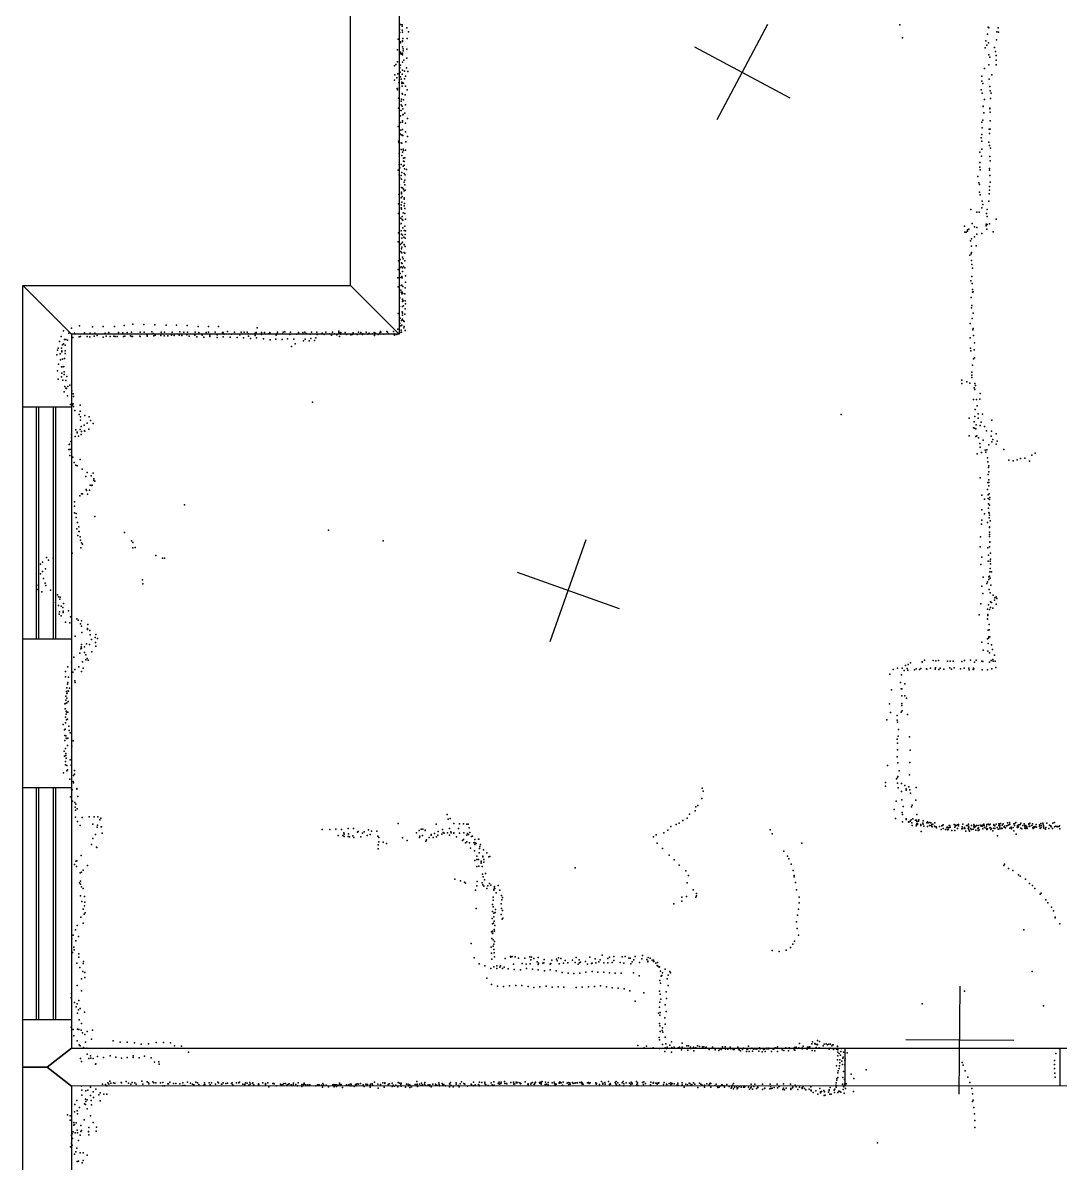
# Model space of a CAD drawing. Header units: millimetres. Extents: x -399 to 13959, y -15390 to 1030.
# Drawn here: x 6285 to 10125, y -7408 to -3189 of the extents above; entities that cross this region are included whole.
import ezdxf

# ---------------------------------------------------------------- set-up
doc = ezdxf.new("R2010")
doc.units = ezdxf.units.MM
for name, color, linetype in [('DOORS', 7, 'Continuous'), ('P', 9, 'Continuous'), ('PANOS', 10, 'Continuous'), ('ROOMS', 1, 'Continuous'), ('WALLS', 3, 'Continuous'), ('WINDOWS', 6, 'Continuous')]:
    doc.layers.add(name, color=color, linetype=linetype)

# ---------------------------------------------------------------- blocks, each defined once
blk = doc.blocks.new('1-Standard_45')
for points in [[(-590, 42.9766), (589.999, 42.9766), (589.999, 32.9766), (-590, 32.9766), (-590, 42.9766)], [(-590.014, -44.0958), (589.985, -44.0958), (589.985, -54.0958), (-590.014, -54.0958), (-590.014, -44.0958)]]:
    blk.add_lwpolyline(points)

msp = doc.modelspace()

# ---------------------------------------------------------------- linework, layer by layer
at = {"layer": 'DOORS'}
msp.add_lwpolyline([(9329.17, -6982.19), (10123.2, -6982.11), (10123.2, -7122.11), (9329.18, -7122.19), (9329.17, -6982.19)], dxfattribs=at)
at = {"layer": 'P'}
for p in [(7683, -3195), (7689, -3196), (7689, -3202), (9531, -3197), (9858, -3205), (7679, -3212), (7681, -3225), (7689, -3216), (7690, -3224), (7692, -3247), (7707, -3208), (7708, -3247), (7713, -3222), (9541, -3244), (9855, -3231), (9861, -3208), (9890, -3223), (9895, -3207), (9896, -3224), (7672, -3289), (7675, -3249), (7683, -3260), (7683, -3263), (7690, -3278), (7691, -3256), (7691, -3258), (7693, -3285), (7707, -3286), (9847, -3281), (9849, -3256), (9853, -3272), (9859, -3263), (9882, -3280), (9889, -3252), (7683, -3297), (7684, -3303), (7685, -3305), (7691, -3301), (7691, -3307), (7693, -3293), (7695, -3327), (7706, -3320), (9860, -3308), (9864, -3316), (9885, -3295), (9887, -3310), (9887, -3327), (7661, -3348), (7666, -3343), (7672, -3333), (7681, -3355), (7682, -3371), (7683, -3346), (7690, -3364), (7691, -3334), (7698, -3368), (7705, -3356), (7710, -3369), (9845, -3358), (9861, -3345), (9887, -3345), (7661, -3401), (7662, -3382), (7670, -3393), (7673, -3378), (7677, -3410), (7683, -3389), (7686, -3397), (7688, -3409), (7688, -3414), (7689, -3379), (7691, -3411), (7694, -3412), (7698, -3396), (7702, -3387), (9834, -3386), (9834, -3405), (9838, -3414), (9862, -3398), (9872, -3381), (7671, -3432), (7672, -3437), (7678, -3431), (7679, -3430), (7689, -3424), (7689, -3451), (7691, -3453), (7700, -3456), (7702, -3424), (7708, -3437), (9832, -3437), (9836, -3449), (9864, -3425), (9865, -3441), (9869, -3449), (7676, -3468), (7685, -3492), (7686, -3479), (7687, -3471), (7689, -3497), (7694, -3474), (7702, -3493), (9839, -3499), (9840, -3497), (9844, -3473), (9867, -3469), (7676, -3505), (7679, -3514), (7683, -3533), (7685, -3514), (7692, -3507), (7692, -3529), (7693, -3528), (7699, -3523), (7709, -3543), (9842, -3522), (9864, -3505), (9864, -3507), (9866, -3520), (7674, -3573), (7681, -3558), (7683, -3558), (7690, -3552), (7690, -3556), (7691, -3584), (7701, -3560), (9834, -3556), (9836, -3578), (9838, -3549), (9862, -3582), (9865, -3552), (9865, -3582), (7676, -3627), (7680, -3598), (7682, -3602), (7684, -3586), (7688, -3603), (7689, -3606), (7692, -3606), (7701, -3592), (7709, -3610), (9832, -3614), (9834, -3627), (9835, -3602), (9863, -3599), (7677, -3632), (7686, -3633), (7686, -3658), (7688, -3634), (7690, -3668), (7693, -3656), (7694, -3661), (7701, -3660), (7703, -3629), (9827, -3668), (9834, -3657), (9861, -3630), (9863, -3643), (9867, -3653), (7678, -3673), (7688, -3680), (7694, -3690), (7694, -3701), (7696, -3702), (7699, -3689), (9827, -3706), (9833, -3682), (9864, -3684), (9865, -3699), (7674, -3734), (7678, -3713), (7678, -3751), (7681, -3726), (7686, -3713), (7686, -3754), (7688, -3743), (7693, -3719), (7697, -3716), (7697, -3747), (7698, -3729), (7700, -3751), (7705, -3732), (9827, -3723), (9828, -3733), (9863, -3728), (9863, -3734), (9864, -3754), (7679, -3789), (7680, -3763), (7687, -3767), (7697, -3778), (7699, -3771), (7699, -3789), (9820, -3757), (9823, -3781), (9826, -3787), (9863, -3795), (9866, -3778), (7677, -3824), (7685, -3836), (7687, -3798), (7687, -3816), (7687, -3818), (7687, -3822), (7689, -3832), (7691, -3799), (7694, -3804), (7696, -3836), (7696, -3837), (7697, -3811), (7700, -3808), (9826, -3816), (9828, -3826), (9862, -3822), (9863, -3808), (7676, -3859), (7686, -3863), (7686, -3873), (7687, -3879), (7688, -3852), (7696, -3866), (7697, -3841), (7698, -3857), (7699, -3876), (9794, -3880), (9834, -3873), (9836, -3849), (9838, -3861), (9854, -3880), (9860, -3849), (7676, -3895), (7684, -3912), (7689, -3905), (7689, -3917), (7692, -3919), (7693, -3892), (7699, -3894), (7702, -3916), (9816, -3889), (9825, -3889), (9852, -3894), (9854, -3905), (9887, -3915), (7679, -3935), (7685, -3958), (7686, -3931), (7686, -3959), (7692, -3948), (7696, -3957), (7699, -3941), (7701, -3959), (9770, -3941), (9772, -3963), (9776, -3963), (9781, -3955), (9781, -3960), (9787, -3953), (9799, -3932), (9807, -3944), (9816, -3946), (9850, -3940), (9851, -3934), (9853, -3953), (9854, -3935), (9863, -3933), (9877, -3962), (7675, -3999), (7676, -3966), (7687, -3971), (7687, -4005), (7688, -3986), (7691, -3974), (7691, -4001), (7695, -3982), (7700, -3972), (7700, -3986), (9793, -3996), (9796, -3988), (9808, -3981), (9816, -3971), (9834, -3968), (7679, -4040), (7682, -4009), (7684, -4035), (7687, -4025), (7688, -4019), (7688, -4040), (7696, -4009), (7696, -4010), (7696, -4039), (7699, -4041), (7700, -4016), (9790, -4049), (9795, -4044), (9796, -4015), (9796, -4039), (9814, -4014), (7676, -4070), (7682, -4065), (7686, -4092), (7687, -4077), (7689, -4080), (7691, -4056), (7693, -4062), (7694, -4090), (7699, -4070), (9796, -4068), (9798, -4083), (7673, -4133), (7674, -4101), (7681, -4095), (7682, -4117), (7684, -4131), (7688, -4127), (7689, -4132), (7690, -4096), (7691, -4109), (7699, -4095), (7701, -4125), (9798, -4127), (9800, -4097), (7674, -4166), (7686, -4161), (7688, -4159), (7692, -4165), (7700, -4170), (7702, -4149), (9794, -4143), (9799, -4154), (9800, -4175), (7680, -4207), (7684, -4178), (7686, -4185), (7688, -4192), (7689, -4185), (7690, -4213), (7691, -4211), (7692, -4191), (7693, -4217), (7699, -4192), (7700, -4217), (9795, -4205), (9800, -4186), (9803, -4184), (7679, -4238), (7689, -4258), (7690, -4220), (7691, -4238), (7694, -4236), (7700, -4247), (7701, -4229), (9796, -4243), (9797, -4235), (7675, -4265), (7680, -4300), (7682, -4282), (7687, -4290), (7689, -4288), (7690, -4262), (7690, -4270), (7690, -4285), (7691, -4263), (7694, -4291), (7697, -4294), (7699, -4267), (9791, -4301), (9799, -4283), (9802, -4263), (6436, -4328), (6455, -4337), (6465, -4319), (6465, -4341), (6476, -4337), (6495, -4310), (6514, -4336), (6534, -4337), (6543, -4314), (6552, -4337), (6583, -4313), (6590, -4337), (6603, -4335), (6624, -4313), (6639, -4335), (6656, -4336), (6660, -4309), (6672, -4335), (6687, -4334), (6692, -4304), (6719, -4334), (6733, -4305), (6734, -4333), (6745, -4345), (6763, -4332), (6768, -4338), (6774, -4306), (6775, -4345), (6797, -4334), (6800, -4339), (6809, -4333), (6816, -4308), (6835, -4345), (6838, -4333), (6854, -4308), (6864, -4345), (6866, -4332), (6881, -4333), (6892, -4343), (6893, -4309), (6895, -4333), (6922, -4345), (6923, -4334), (6934, -4312), (6937, -4335), (6949, -4344), (6964, -4335), (6972, -4312), (6972, -4333), (6978, -4344), (6997, -4333), (7005, -4343), (7009, -4312), (7024, -4335), (7027, -4335), (7031, -4341), (7043, -4331), (7058, -4341), (7069, -4333), (7088, -4343), (7093, -4334), (7104, -4334), (7115, -4334), (7119, -4339), (7145, -4337), (7149, -4335), (7152, -4318), (7168, -4342), (7169, -4335), (7180, -4335), (7194, -4340), (7199, -4337), (7200, -4335), (7223, -4345), (7226, -4338), (7228, -4334), (7246, -4340), (7249, -4334), (7255, -4332), (7273, -4342), (7276, -4334), (7298, -4341), (7305, -4335), (7305, -4336), (7322, -4335), (7323, -4340), (7329, -4334), (7334, -4338), (7349, -4341), (7354, -4333), (7373, -4334), (7375, -4342), (7393, -4337), (7401, -4341), (7401, -4342), (7407, -4334), (7420, -4340), (7428, -4344), (7431, -4334), (7439, -4339), (7448, -4343), (7455, -4330), (7455, -4335), (7460, -4337), (7462, -4335), (7462, -4341), (7478, -4335), (7483, -4342), (7499, -4343), (7504, -4342), (7508, -4336), (7523, -4342), (7527, -4333), (7536, -4335), (7543, -4342), (7544, -4339), (7556, -4333), (7562, -4341), (7567, -4337), (7580, -4339), (7585, -4335), (7590, -4337), (7601, -4342), (7606, -4336), (7609, -4331), (7610, -4333), (7621, -4341), (7633, -4331), (7635, -4333), (7639, -4340), (7657, -4331), (7659, -4339), (7661, -4344), (7669, -4342), (7673, -4322), (7681, -4335), (7684, -4310), (7685, -4326), (7687, -4334), (7688, -4307), (7695, -4317), (7697, -4313), (7700, -4327), (9801, -4325), (9803, -4320), (6421, -4368), (6427, -4350), (6432, -4380), (6436, -4376), (6440, -4360), (6442, -4382), (6445, -4360), (6450, -4363), (6468, -4353), (6470, -4353), (6494, -4351), (6499, -4349), (6523, -4350), (6533, -4351), (6549, -4348), (6560, -4346), (6583, -4352), (6594, -4348), (6609, -4350), (6622, -4348), (6627, -4349), (6635, -4349), (6658, -4350), (6663, -4348), (6684, -4347), (6689, -4349), (6691, -4349), (6718, -4348), (6719, -4349), (6745, -4348), (6770, -4347), (6796, -4346), (6808, -4347), (6822, -4347), (6846, -4346), (6874, -4346), (6901, -4348), (6929, -4351), (6955, -4352), (6977, -4350), (7005, -4353), (7027, -4351), (7053, -4352), (7078, -4353), (7102, -4354), (7120, -4348), (7128, -4357), (7145, -4346), (7150, -4355), (7176, -4358), (7201, -4362), (7222, -4359), (7245, -4360), (7265, -4358), (7280, -4386), (7288, -4359), (7293, -4376), (7324, -4365), (7330, -4359), (7345, -4365), (7351, -4357), (7365, -4364), (7370, -4354), (7457, -4350), (7587, -4346), (9791, -4355), (9804, -4346), (9807, -4373), (6411, -4417), (6414, -4400), (6416, -4393), (6424, -4413), (6428, -4393), (6430, -4403), (6430, -4406), (6442, -4402), (6442, -4412), (9793, -4393), (9794, -4403), (9806, -4399), (9807, -4428), (6417, -4452), (6425, -4436), (6429, -4462), (6432, -4433), (6434, -4462), (6437, -4460), (6440, -4431), (9800, -4455), (9804, -4432), (6413, -4477), (6416, -4507), (6429, -4499), (6430, -4485), (6433, -4511), (6438, -4480), (6438, -4490), (6444, -4512), (6448, -4497), (9760, -4511), (9797, -4501), (9798, -4482), (9798, -4492), (6438, -4554), (6441, -4534), (6444, -4541), (6447, -4542), (6452, -4535), (6459, -4529), (6467, -4550), (9760, -4523), (9779, -4517), (9790, -4522), (9806, -4539), (9809, -4523), (9809, -4546), (9811, -4531), (6450, -4569), (6471, -4562), (6473, -4571), (7357, -4593), (9804, -4583), (9815, -4583), (9827, -4581), (9829, -4560), (6462, -4601), (6468, -4603), (6472, -4599), (6473, -4608), (6478, -4623), (6494, -4638), (6497, -4626), (6498, -4604), (9314, -4638), (9810, -4619), (9817, -4606), (9821, -4636), (9837, -4637), (6499, -4647), (6499, -4659), (6501, -4682), (6512, -4678), (6515, -4642), (6523, -4670), (6531, -4647), (6536, -4660), (6546, -4671), (9788, -4651), (9806, -4665), (9809, -4646), (9814, -4676), (9821, -4651), (9829, -4679), (9832, -4667), (9844, -4682), (9871, -4659), (6465, -4713), (6465, -4724), (6479, -4719), (6481, -4695), (6487, -4704), (6487, -4706), (6491, -4718), (6497, -4694), (6501, -4712), (6503, -4701), (6513, -4699), (6515, -4700), (6529, -4692), (9788, -4717), (9804, -4687), (9807, -4689), (9812, -4691), (9812, -4720), (9816, -4717), (9822, -4724), (9852, -4699), (9869, -4718), (9870, -4700), (9887, -4710), (6456, -4767), (6457, -4749), (6458, -4748), (6461, -4767), (6463, -4738), (6466, -4763), (6466, -4767), (9827, -4745), (9828, -4759), (9839, -4733), (9861, -4750), (9871, -4739), (9875, -4731), (9887, -4748), (9891, -4737), (9916, -4767), (6459, -4790), (6466, -4778), (6470, -4796), (6497, -4805), (9817, -4783), (9833, -4778), (9847, -4770), (9849, -4777), (9853, -4769), (9856, -4798), (9935, -4807), (9951, -4809), (9965, -4806), (9978, -4801), (9994, -4800), (10020, -4789), (10032, -4781), (6475, -4815), (6482, -4826), (6486, -4828), (6505, -4840), (9857, -4813), (9859, -4834), (9860, -4828), (9861, -4850), (10011, -4811), (6518, -4868), (6524, -4853), (6538, -4865), (6546, -4855), (6548, -4876), (6548, -4882), (6552, -4885), (9829, -4872), (9857, -4890), (9858, -4860), (9860, -4889), (9861, -4880), (6503, -4932), (6506, -4932), (6520, -4915), (6521, -4919), (6525, -4933), (6532, -4918), (6534, -4899), (6540, -4901), (6542, -4899), (9855, -4915), (9858, -4935), (9861, -4902), (9862, -4931), (6476, -4961), (6477, -4977), (6496, -4939), (6884, -4972), (9834, -4937), (9845, -4951), (9858, -4949), (9859, -4969), (9863, -4953), (9863, -4974), (9864, -4945), (6476, -5002), (6483, -5004), (6483, -5019), (6552, -5015), (9834, -4991), (9844, -5006), (9859, -4984), (9860, -5001), (9862, -5003), (9862, -5020), (9863, -5010), (6485, -5061), (6488, -5037), (6493, -5054), (9833, -5044), (9835, -5029), (9856, -5038), (9863, -5053), (9863, -5056), (9865, -5032), (6489, -5086), (6493, -5071), (6494, -5071), (6497, -5091), (6499, -5103), (6661, -5075), (7416, -5066), (9830, -5090), (9863, -5073), (9863, -5082), (9863, -5089), (6500, -5131), (6502, -5113), (6506, -5118), (6687, -5106), (6692, -5112), (6693, -5131), (6701, -5130), (7619, -5105), (9829, -5128), (9857, -5131), (9863, -5127), (9864, -5109), (9864, -5110), (6358, -5184), (6373, -5167), (6380, -5177), (6398, -5169), (6468, -5151), (6778, -5160), (6802, -5169), (6810, -5170), (9834, -5166), (9858, -5180), (9859, -5159), (9866, -5181), (9867, -5151), (9867, -5173), (6351, -5192), (6351, -5227), (6358, -5219), (6369, -5209), (9831, -5193), (9864, -5220), (9865, -5208), (9867, -5190), (9870, -5220), (6342, -5269), (6362, -5245), (6368, -5262), (6370, -5271), (6728, -5250), (6730, -5265), (9835, -5273), (9839, -5240), (9853, -5263), (9856, -5257), (9860, -5249), (9861, -5239), (9863, -5236), (9865, -5244), (9868, -5270), (6338, -5285), (6356, -5294), (6388, -5288), (6413, -5305), (6417, -5313), (6424, -5314), (9838, -5300), (9862, -5285), (9865, -5298), (9876, -5306), (9887, -5313), (6406, -5334), (6417, -5344), (6422, -5321), (6427, -5347), (6433, -5352), (6436, -5337), (9831, -5338), (9859, -5342), (9867, -5331), (9867, -5352), (9870, -5333), (9875, -5354), (9882, -5325), (9883, -5316), (9887, -5340), (9890, -5319), (6420, -5377), (6421, -5368), (6427, -5383), (6434, -5366), (6434, -5371), (6454, -5364), (6462, -5386), (6485, -5394), (6490, -5399), (9825, -5379), (9855, -5358), (9855, -5395), (9856, -5394), (9857, -5378), (9857, -5381), (9863, -5360), (6443, -5406), (6459, -5409), (6499, -5413), (6503, -5401), (6503, -5421), (6525, -5430), (6525, -5433), (6526, -5415), (6533, -5437), (9858, -5436), (9862, -5415), (9862, -5435), (6479, -5458), (6504, -5444), (6534, -5453), (6539, -5471), (6553, -5463), (6554, -5481), (6556, -5452), (6562, -5467), (9835, -5480), (9855, -5468), (9859, -5465), (9861, -5461), (9864, -5461), (6496, -5521), (6500, -5505), (6501, -5497), (6502, -5489), (6502, -5503), (6513, -5497), (6513, -5519), (6521, -5486), (6532, -5489), (6541, -5516), (6555, -5495), (9840, -5510), (9857, -5513), (9858, -5485), (9863, -5520), (9870, -5490), (9874, -5508), (6465, -5554), (6474, -5536), (6506, -5553), (6518, -5527), (6519, -5545), (6524, -5541), (6527, -5547), (9552, -5567), (9562, -5563), (9571, -5557), (9614, -5553), (9614, -5554), (9622, -5547), (9654, -5548), (9664, -5549), (9674, -5548), (9707, -5550), (9717, -5550), (9728, -5550), (9761, -5552), (9771, -5548), (9792, -5547), (9808, -5554), (9813, -5547), (9834, -5551), (9838, -5552), (9863, -5554), (9869, -5548), (9875, -5544), (9876, -5550), (9881, -5528), (9884, -5550), (6443, -5589), (6443, -5609), (6452, -5571), (6454, -5610), (6470, -5591), (6478, -5581), (6492, -5571), (6503, -5589), (6508, -5576), (9494, -5599), (9507, -5581), (9522, -5576), (9537, -5601), (9540, -5577), (9547, -5585), (9558, -5578), (9561, -5584), (9585, -5583), (9592, -5579), (9604, -5581), (9609, -5578), (9630, -5579), (9631, -5580), (9645, -5576), (9662, -5580), (9663, -5575), (9675, -5581), (9680, -5577), (9694, -5580), (9716, -5575), (9722, -5580), (9732, -5575), (9756, -5579), (9769, -5576), (9786, -5576), (9788, -5583), (9803, -5581), (9804, -5576), (9805, -5579), (9836, -5582), (9855, -5583), (9872, -5579), (9886, -5574), (6448, -5649), (6451, -5636), (6452, -5630), (6458, -5651), (6478, -5623), (6479, -5630), (9533, -5629), (9536, -5653), (9538, -5653), (9550, -5635), (6445, -5680), (6445, -5695), (6447, -5663), (6448, -5670), (6448, -5688), (6449, -5669), (6453, -5660), (6454, -5662), (9500, -5656), (9538, -5679), (9550, -5679), (9556, -5687), (6441, -5708), (6442, -5727), (6443, -5707), (6446, -5735), (6448, -5705), (6453, -5700), (9493, -5709), (9538, -5707), (9538, -5715), (9540, -5734), (6443, -5758), (6443, -5779), (6446, -5747), (6447, -5768), (6448, -5739), (6450, -5765), (6452, -5739), (9483, -5767), (9496, -5741), (9521, -5751), (9521, -5769), (9523, -5776), (9536, -5739), (9559, -5748), (6435, -5785), (6440, -5805), (6442, -5802), (6455, -5791), (6457, -5807), (6460, -5816), (9526, -5803), (6441, -5825), (6441, -5844), (6445, -5827), (6446, -5836), (6448, -5837), (6450, -5863), (6452, -5835), (6471, -5845), (9521, -5839), (9523, -5854), (9525, -5828), (9567, -5830), (6438, -5883), (6440, -5902), (6443, -5874), (6444, -5892), (6445, -5900), (6467, -5865), (9521, -5905), (9523, -5879), (9569, -5880), (6443, -5922), (6443, -5934), (6446, -5909), (6446, -5909), (6448, -5937), (6461, -5915), (6464, -5935), (9486, -5937), (9524, -5927), (9568, -5925), (6436, -5964), (6448, -5956), (6451, -5953), (6459, -5987), (6473, -5973), (6476, -5955), (6477, -5969), (9519, -5986), (9523, -5981), (9524, -5977), (9528, -5956), (9567, -5971), (6466, -6024), (6468, -6027), (6472, -5996), (6473, -6001), (6485, -6022), (6485, -6024), (8800, -6020), (8803, -6031), (9478, -6000), (9478, -6013), (9522, -6002), (9525, -6019), (9537, -6003), (9549, -6010), (9554, -6028), (9555, -6023), (9565, -6015), (9568, -6027), (9591, -6018), (6462, -6053), (6469, -6068), (6478, -6073), (6489, -6051), (8798, -6058), (9518, -6068), (9537, -6033), (9539, -6063), (9570, -6039), (9590, -6065), (6479, -6091), (6480, -6102), (6482, -6079), (6486, -6097), (8753, -6116), (8774, -6104), (8776, -6090), (8784, -6084), (9510, -6099), (9540, -6110), (9543, -6088), (9574, -6090), (9577, -6083), (6480, -6128), (6488, -6144), (6498, -6158), (6505, -6129), (6531, -6126), (6544, -6154), (6549, -6127), (6562, -6157), (6563, -6127), (6570, -6137), (6574, -6131), (7675, -6151), (7815, -6153), (7856, -6118), (7859, -6135), (7867, -6132), (7880, -6151), (7901, -6152), (7916, -6152), (7929, -6154), (7934, -6154), (8703, -6155), (8715, -6150), (8728, -6140), (8744, -6131), (9515, -6133), (9541, -6118), (9541, -6145), (9555, -6134), (9555, -6136), (9563, -6145), (9565, -6146), (9569, -6142), (9573, -6137), (9576, -6149), (9577, -6158), (9579, -6134), (9589, -6139), (9593, -6139), (9593, -6155), (9594, -6118), (9594, -6144), (9594, -6152), (9597, -6151), (9597, -6155), (9600, -6142), (9602, -6137), (9609, -6155), (9609, -6158), (9616, -6150), (9617, -6141), (9617, -6154), (9631, -6149), (9633, -6145), (9636, -6149), (9641, -6158), (9642, -6147), (9646, -6149), (9647, -6159), (9648, -6157), (9650, -6155), (9653, -6153), (9661, -6149), (9689, -6158), (9692, -6156), (9714, -6158), (9716, -6158), (9732, -6155), (9737, -6157), (9739, -6159), (9745, -6156), (9748, -6155), (9764, -6154), (9778, -6159), (9780, -6158), (9785, -6154), (9796, -6159), (9805, -6155), (9806, -6158), (9815, -6158), (9821, -6159), (9829, -6157), (9833, -6159), (9836, -6159), (9840, -6156), (9842, -6153), (9843, -6159), (9853, -6155), (9858, -6154), (9862, -6156), (9864, -6155), (9865, -6154), (9879, -6155), (9879, -6157), (9888, -6153), (9898, -6152), (9898, -6158), (9899, -6154), (9901, -6158), (9904, -6151), (9910, -6157), (9913, -6152), (9929, -6149), (9930, -6159), (9935, -6156), (9937, -6148), (9938, -6153), (9938, -6153), (9953, -6152), (9956, -6159), (9957, -6151), (9961, -6148), (9966, -6158), (9971, -6156), (9977, -6155), (9979, -6150), (9986, -6158), (9991, -6152), (9994, -6159), (9997, -6159), (10008, -6152), (10009, -6155), (10012, -6150), (10020, -6159), (10022, -6152), (10036, -6155), (10048, -6156), (10053, -6151), (10054, -6159), (10060, -6150), (10062, -6154), (10075, -6150), (10085, -6157), (10097, -6150), (10103, -6148), (6554, -6192), (6560, -6165), (6575, -6163), (6577, -6164), (6579, -6187), (7393, -6173), (7422, -6173), (7444, -6172), (7452, -6195), (7465, -6173), (7470, -6196), (7473, -6185), (7474, -6199), (7475, -6191), (7489, -6169), (7489, -6199), (7491, -6189), (7494, -6200), (7507, -6197), (7509, -6169), (7524, -6183), (7526, -6181), (7536, -6200), (7542, -6187), (7548, -6182), (7560, -6196), (7564, -6174), (7571, -6192), (7576, -6180), (7595, -6180), (7599, -6198), (7742, -6186), (7752, -6177), (7754, -6198), (7759, -6172), (7764, -6195), (7766, -6172), (7774, -6176), (7774, -6177), (7797, -6192), (7797, -6194), (7809, -6188), (7816, -6200), (7821, -6194), (7823, -6181), (7836, -6191), (7839, -6173), (7841, -6184), (7845, -6187), (7857, -6185), (7864, -6170), (7865, -6194), (7869, -6182), (7871, -6186), (7880, -6186), (7881, -6187), (7890, -6201), (7898, -6170), (7901, -6187), (7917, -6186), (7929, -6194), (7931, -6188), (7935, -6192), (7937, -6167), (7940, -6184), (7946, -6199), (7950, -6198), (8620, -6201), (8629, -6193), (8658, -6185), (8673, -6176), (8683, -6162), (9051, -6174), (9059, -6189), (9591, -6160), (9610, -6181), (9620, -6161), (9634, -6162), (9649, -6162), (9651, -6163), (9659, -6161), (9660, -6162), (9666, -6164), (9667, -6167), (9678, -6162), (9684, -6173), (9687, -6160), (9691, -6169), (9700, -6173), (9705, -6167), (9706, -6165), (9707, -6165), (9708, -6174), (9710, -6173), (9713, -6167), (9717, -6165), (9724, -6177), (9735, -6165), (9735, -6177), (9737, -6160), (9744, -6170), (9748, -6160), (9761, -6171), (9762, -6164), (9764, -6170), (9771, -6166), (9772, -6169), (9775, -6180), (9784, -6170), (9785, -6161), (9786, -6165), (9787, -6175), (9789, -6179), (9793, -6169), (9796, -6173), (9803, -6172), (9805, -6163), (9808, -6166), (9811, -6162), (9812, -6176), (9820, -6170), (9821, -6177), (9822, -6167), (9825, -6175), (9832, -6161), (9837, -6161), (9838, -6171), (9845, -6166), (9851, -6168), (9852, -6161), (9853, -6173), (9855, -6171), (9864, -6167), (9865, -6166), (9868, -6173), (9870, -6170), (9875, -6178), (9879, -6168), (9883, -6160), (9883, -6170), (9891, -6166), (9893, -6197), (9895, -6172), (9901, -6165), (9901, -6171), (9907, -6169), (9909, -6168), (9910, -6170), (9917, -6162), (9917, -6165), (9918, -6161), (9922, -6167), (9926, -6160), (9938, -6168), (9943, -6165), (9944, -6171), (9950, -6166), (9953, -6178), (9962, -6191), (9965, -6165), (9967, -6166), (9970, -6164), (9979, -6168), (9983, -6171), (9994, -6161), (9994, -6168), (9996, -6166), (9996, -6170), (10001, -6163), (10002, -6169), (10010, -6162), (10012, -6161), (10023, -6167), (10024, -6166), (10024, -6169), (10025, -6170), (10027, -6164), (10029, -6166), (10032, -6162), (10037, -6165), (10048, -6162), (10050, -6170), (10054, -6166), (10063, -6160), (10063, -6163), (10064, -6168), (10070, -6172), (10072, -6166), (10083, -6169), (10090, -6160), (10090, -6161), (10091, -6163), (10096, -6169), (10104, -6163), (10108, -6161), (10113, -6163), (10116, -6162), (10121, -6162), (10122, -6160), (10123, -6171), (6540, -6229), (6544, -6207), (6558, -6239), (6559, -6240), (7510, -6203), (7601, -6230), (7603, -6203), (7603, -6219), (7619, -6220), (7631, -6225), (7690, -6204), (7708, -6214), (7753, -6203), (7777, -6216), (7779, -6211), (7789, -6203), (7804, -6203), (7912, -6214), (7916, -6210), (7923, -6223), (7928, -6219), (7939, -6222), (7942, -6242), (7955, -6223), (7958, -6210), (7958, -6221), (7958, -6229), (7963, -6225), (7972, -6209), (7973, -6209), (7977, -6236), (7979, -6229), (8633, -6224), (9168, -6224), (6501, -6270), (7601, -6245), (7957, -6252), (7966, -6272), (7966, -6284), (7972, -6284), (7974, -6260), (7975, -6244), (7988, -6272), (7988, -6275), (7990, -6249), (7992, -6284), (8003, -6260), (8010, -6275), (8014, -6273), (8653, -6244), (8677, -6268), (9102, -6253), (9115, -6272), (9120, -6282), (6476, -6303), (6481, -6291), (6484, -6310), (6485, -6289), (6509, -6324), (6525, -6307), (7958, -6288), (7966, -6310), (7973, -6309), (7981, -6293), (7982, -6291), (7982, -6298), (7985, -6310), (7991, -6294), (8329, -6315), (8696, -6286), (8715, -6305), (8739, -6326), (9129, -6302), (9136, -6325), (9916, -6306), (9918, -6302), (9933, -6317), (9949, -6325), (6495, -6370), (6497, -6334), (6499, -6364), (6502, -6331), (7884, -6357), (7905, -6363), (7920, -6368), (7967, -6366), (7986, -6339), (7989, -6348), (7994, -6360), (7998, -6336), (8749, -6344), (9140, -6344), (9140, -6349), (9145, -6369), (9970, -6341), (9977, -6346), (9996, -6357), (6499, -6376), (6502, -6385), (6508, -6392), (7924, -6372), (7961, -6398), (7965, -6382), (7985, -6371), (7988, -6378), (7991, -6383), (8003, -6392), (8006, -6382), (8012, -6373), (8017, -6379), (8028, -6396), (8028, -6398), (8030, -6390), (8031, -6384), (8032, -6392), (8037, -6407), (8045, -6380), (8051, -6398), (8744, -6371), (8766, -6396), (8779, -6410), (9149, -6397), (10011, -6373), (10022, -6381), (10031, -6392), (10054, -6409), (6499, -6419), (6504, -6440), (6514, -6421), (6515, -6442), (8024, -6451), (8026, -6424), (8026, -6435), (8056, -6448), (8057, -6417), (8058, -6433), (8060, -6425), (8695, -6448), (8724, -6423), (8724, -6439), (8741, -6421), (8776, -6423), (8778, -6419), (9158, -6423), (9159, -6445), (10051, -6413), (10072, -6433), (10079, -6445), (6509, -6468), (6512, -6486), (6514, -6456), (6516, -6482), (7963, -6465), (8023, -6477), (8026, -6459), (8028, -6483), (8028, -6496), (8034, -6480), (8035, -6469), (8056, -6488), (8057, -6465), (8060, -6473), (9152, -6490), (9156, -6468), (10092, -6461), (10100, -6474), (6487, -6529), (6500, -6497), (6508, -6520), (8022, -6503), (8023, -6522), (8027, -6520), (8030, -6512), (8032, -6528), (8059, -6505), (8062, -6501), (9149, -6515), (9151, -6539), (10106, -6497), (10106, -6500), (10123, -6522), (6467, -6578), (6471, -6564), (6480, -6545), (6491, -6569), (8020, -6552), (8021, -6577), (8023, -6558), (8024, -6549), (8025, -6557), (8026, -6581), (8030, -6543), (8031, -6549), (9156, -6564), (9990, -6545), (6474, -6609), (6475, -6618), (6481, -6585), (7944, -6595), (8019, -6609), (8026, -6605), (8029, -6597), (8029, -6617), (8031, -6587), (9059, -6621), (9111, -6620), (9126, -6610), (9135, -6597), (9141, -6586), (6469, -6628), (6492, -6633), (6492, -6645), (6510, -6661), (7956, -6648), (8020, -6631), (8021, -6653), (8030, -6630), (8031, -6644), (8070, -6651), (8090, -6643), (8092, -6646), (8096, -6643), (8108, -6644), (8120, -6649), (8143, -6649), (8162, -6644), (8165, -6655), (8168, -6646), (8176, -6651), (8189, -6663), (8192, -6647), (8215, -6654), (8243, -6657), (8260, -6653), (8263, -6659), (8268, -6648), (8276, -6650), (8292, -6658), (8320, -6657), (8330, -6665), (8333, -6647), (8344, -6655), (8349, -6664), (8368, -6661), (8384, -6645), (8403, -6652), (8417, -6663), (8422, -6656), (8430, -6638), (8451, -6650), (8456, -6646), (8466, -6665), (8472, -6658), (8473, -6643), (8496, -6665), (8503, -6644), (8515, -6643), (8528, -6649), (8533, -6649), (8540, -6663), (8546, -6655), (8551, -6643), (8568, -6665), (8576, -6652), (8579, -6640), (8595, -6654), (8598, -6660), (8598, -6663), (8600, -6647), (8607, -6649), (8615, -6657), (8620, -6657), (8620, -6661), (8621, -6661), (8634, -6665), (9084, -6625), (6485, -6668), (6496, -6684), (6507, -6699), (6509, -6669), (6515, -6702), (7974, -6670), (7995, -6678), (8017, -6687), (8028, -6681), (8039, -6688), (8040, -6678), (8051, -6683), (8053, -6678), (8060, -6688), (8067, -6683), (8082, -6689), (8101, -6671), (8104, -6691), (8127, -6693), (8133, -6669), (8148, -6672), (8149, -6688), (8163, -6670), (8171, -6690), (8192, -6673), (8193, -6692), (8194, -6668), (8210, -6668), (8213, -6666), (8216, -6696), (8237, -6671), (8237, -6693), (8240, -6669), (8259, -6696), (8270, -6670), (8281, -6702), (8286, -6668), (8302, -6666), (8303, -6705), (8325, -6706), (8341, -6672), (8346, -6666), (8347, -6705), (8369, -6701), (8375, -6672), (8390, -6669), (8392, -6668), (8392, -6699), (8406, -6666), (8413, -6701), (8435, -6667), (8435, -6701), (8450, -6666), (8457, -6703), (8478, -6705), (8500, -6705), (8509, -6668), (8535, -6670), (8545, -6704), (8628, -6668), (8633, -6677), (8636, -6679), (8640, -6683), (8641, -6681), (8645, -6697), (8653, -6704), (8662, -6690), (8680, -6699), (8682, -6704), (10021, -6698), (6503, -6726), (6515, -6721), (8002, -6723), (8020, -6747), (8566, -6715), (8643, -6732), (8645, -6742), (8648, -6716), (8650, -6713), (8670, -6726), (8674, -6712), (6466, -6780), (6486, -6751), (6502, -6770), (8042, -6753), (8064, -6754), (8087, -6752), (8110, -6750), (8132, -6751), (8155, -6754), (8177, -6758), (8199, -6755), (8222, -6753), (8244, -6756), (8267, -6755), (8288, -6757), (8333, -6758), (8356, -6756), (8379, -6755), (8401, -6754), (8423, -6752), (8445, -6755), (8466, -6759), (8489, -6760), (8511, -6763), (8532, -6770), (8584, -6777), (8642, -6771), (8644, -6782), (8666, -6774), (8674, -6751), (9771, -6771), (6464, -6796), (6476, -6813), (6483, -6829), (6486, -6818), (6493, -6806), (8552, -6808), (8641, -6831), (8643, -6812), (8646, -6801), (8662, -6822), (8667, -6799), (9614, -6818), (10063, -6826), (6488, -6853), (6491, -6840), (6498, -6835), (6513, -6849), (8638, -6853), (8643, -6860), (8644, -6850), (8661, -6870), (8666, -6846), (6464, -6905), (6472, -6913), (6488, -6912), (6492, -6913), (6494, -6877), (6501, -6916), (6502, -6891), (6543, -6916), (8642, -6891), (8643, -6900), (8651, -6917), (8653, -6907), (8663, -6894), (6474, -6937), (6487, -6955), (6506, -6926), (6515, -6932), (6517, -6960), (6524, -6920), (6539, -6949), (6620, -6955), (6646, -6960), (6672, -6960), (8640, -6943), (8641, -6952), (8644, -6921), (8654, -6923), (8662, -6942), (8686, -6959), (9208, -6959), (9226, -6954), (9234, -6958), (6494, -6970), (6497, -6974), (6510, -6980), (6522, -6982), (6698, -6962), (6723, -6967), (6751, -6966), (6779, -6961), (6806, -6961), (6832, -6963), (6847, -6973), (6872, -6975), (6899, -6997), (8562, -6972), (8585, -6981), (8594, -6975), (8618, -6981), (8641, -6983), (8653, -6969), (8661, -6995), (8663, -6981), (8665, -6966), (8668, -6983), (8670, -6979), (8680, -6971), (8686, -6997), (8687, -6980), (8696, -6978), (8709, -6982), (8711, -6981), (8716, -6978), (8723, -6988), (8725, -6964), (8726, -6979), (8733, -6982), (8743, -6974), (8747, -6990), (8749, -6974), (8756, -6979), (8758, -6983), (8768, -6979), (8769, -6992), (8775, -6981), (8779, -6982), (8782, -6974), (8790, -6976), (8801, -6977), (8806, -6977), (8806, -6982), (8813, -6980), (8814, -6978), (8825, -6987), (8838, -6979), (8839, -6981), (8839, -6981), (8848, -6988), (8861, -6991), (8864, -6985), (8870, -6984), (8870, -6987), (8875, -6977), (8885, -6977), (8886, -6986), (8895, -6986), (8896, -6984), (8903, -6978), (8905, -6985), (8914, -6987), (8918, -6983), (8918, -6984), (8918, -6987), (8931, -6979), (8934, -6985), (8937, -6988), (8938, -6984), (8941, -6992), (8949, -6984), (8949, -6987), (8953, -6982), (8963, -6994), (8965, -6985), (8966, -6987), (8971, -6975), (8971, -6984), (8973, -6995), (8979, -6984), (8983, -6982), (8986, -6993), (8989, -6986), (8996, -6985), (9002, -6986), (9009, -6993), (9012, -6981), (9014, -6985), (9022, -6996), (9027, -6987), (9030, -6986), (9033, -6994), (9039, -6982), (9039, -6985), (9045, -6985), (9046, -6982), (9047, -6984), (9056, -6995), (9062, -6986), (9065, -6986), (9070, -6981), (9077, -6981), (9078, -6977), (9078, -6995), (9096, -6988), (9102, -6991), (9109, -6981), (9119, -6992), (9121, -6981), (9124, -6984), (9140, -6988), (9141, -6980), (9142, -6990), (9148, -6978), (9157, -6981), (9160, -6965), (9169, -6985), (9170, -6981), (9173, -6975), (9188, -6986), (9189, -6979), (9193, -6979), (9198, -6977), (9205, -6966), (9207, -6991), (9216, -6966), (9217, -6965), (9217, -6992), (9220, -6967), (9222, -6980), (9225, -6970), (9226, -6969), (9233, -6981), (9247, -6973), (9251, -6968), (9258, -6966), (9263, -6970), (9268, -6968), (9269, -6986), (9273, -6982), (9275, -6968), (9280, -6974), (9283, -6970), (9284, -6970), (9285, -6987), (9297, -6986), (9300, -6975), (9300, -6976), (9301, -6988), (9302, -6997), (9306, -7002), (9313, -6995), (9315, -6983), (9322, -6997), (9336, -7000), (10108, -7002), (10121, -6984), (6499, -7020), (6503, -7031), (6523, -7004), (6529, -7021), (6536, -7010), (6537, -7019), (6545, -7021), (6554, -7042), (6556, -7040), (6562, -7013), (6584, -7017), (6609, -7011), (6630, -7015), (6650, -7019), (6672, -7017), (6694, -7011), (6694, -7017), (6716, -7018), (6736, -7012), (6760, -7018), (6772, -7034), (6789, -7033), (6790, -7041), (9300, -7025), (9301, -7011), (9309, -7025), (9309, -7036), (9311, -7008), (9316, -7030), (9319, -7043), (9320, -7019), (9321, -7015), (9327, -7044), (9328, -7027), (9329, -7022), (9762, -7035), (9765, -7045), (10104, -7028), (10104, -7043), (9297, -7048), (9302, -7073), (9303, -7066), (9306, -7057), (9308, -7048), (9323, -7068), (9327, -7068), (9351, -7078), (9407, -7062), (9773, -7066), (10104, -7058), (10105, -7075), (6502, -7123), (6536, -7126), (6580, -7115), (6591, -7117), (6596, -7121), (6600, -7111), (6603, -7116), (6607, -7104), (6611, -7112), (6621, -7111), (6626, -7112), (6649, -7109), (6650, -7111), (6668, -7106), (6676, -7112), (6685, -7116), (6690, -7109), (6700, -7111), (6705, -7116), (6726, -7104), (6730, -7116), (6746, -7107), (6751, -7111), (6752, -7114), (6766, -7107), (6770, -7110), (6777, -7110), (6795, -7111), (6804, -7109), (6804, -7121), (6810, -7121), (6822, -7114), (6825, -7114), (6829, -7108), (6843, -7113), (6852, -7113), (6866, -7114), (6877, -7120), (6878, -7110), (6885, -7120), (6895, -7108), (6906, -7112), (6913, -7115), (6918, -7118), (6926, -7108), (6932, -7111), (6937, -7117), (6957, -7118), (6958, -7110), (6959, -7117), (6975, -7110), (6979, -7118), (6983, -7110), (6998, -7115), (7007, -7108), (7010, -7110), (7020, -7116), (7022, -7115), (7027, -7111), (7037, -7113), (7043, -7112), (7057, -7113), (7060, -7111), (7062, -7118), (7076, -7111), (7085, -7110), (7087, -7108), (7099, -7115), (7106, -7117), (7107, -7117), (7110, -7111), (7116, -7112), (7122, -7119), (7125, -7109), (7127, -7116), (7135, -7113), (7136, -7111), (7140, -7118), (7157, -7118), (7158, -7114), (7159, -7115), (7173, -7110), (7183, -7113), (7183, -7113), (7184, -7117), (7192, -7110), (7196, -7125), (7211, -7113), (7214, -7113), (7215, -7114), (7223, -7122), (7239, -7115), (7241, -7118), (7247, -7117), (7251, -7113), (7257, -7113), (7263, -7118), (7268, -7116), (7271, -7114), (7278, -7118), (7286, -7118), (7287, -7112), (7296, -7117), (7302, -7121), (7304, -7110), (7318, -7117), (7318, -7124), (7324, -7117), (7326, -7112), (7327, -7116), (7333, -7118), (7340, -7118), (7348, -7118), (7370, -7121), (7376, -7118), (7380, -7118), (7382, -7118), (7391, -7119), (7394, -7127), (7395, -7113), (7398, -7118), (7408, -7119), (7416, -7125), (7433, -7118), (7436, -7117), (7438, -7125), (7441, -7118), (7445, -7118), (7446, -7118), (7446, -7124), (7452, -7119), (7457, -7112), (7459, -7117), (7463, -7117), (7468, -7128), (7483, -7118), (7491, -7118), (7497, -7116), (7497, -7121), (7501, -7116), (7503, -7121), (7512, -7124), (7517, -7117), (7519, -7122), (7520, -7115), (7525, -7114), (7528, -7115), (7535, -7113), (7545, -7118), (7548, -7124), (7555, -7116), (7559, -7117), (7561, -7117), (7571, -7119), (7571, -7126), (7572, -7116), (7578, -7114), (7579, -7118), (7587, -7108), (7599, -7115), (7609, -7117), (7618, -7110), (7623, -7126), (7625, -7111), (7625, -7113), (7637, -7117), (7639, -7116), (7642, -7114), (7652, -7112), (7652, -7124), (7656, -7119), (7659, -7123), (7666, -7119), (7673, -7125), (7674, -7109), (7679, -7112), (7684, -7117), (7686, -7112), (7686, -7123), (7702, -7126), (7705, -7115), (7712, -7116), (7713, -7121), (7717, -7118), (7717, -7128), (7724, -7125), (7737, -7117), (7743, -7106), (7743, -7118), (7745, -7115), (7746, -7124), (7753, -7115), (7760, -7120), (7761, -7112), (7764, -7118), (7772, -7116), (7773, -7109), (7775, -7120), (7786, -7118), (7790, -7122), (7791, -7118), (7797, -7125), (7803, -7115), (7813, -7115), (7814, -7118), (7814, -7118), (7817, -7119), (7825, -7110), (7826, -7117), (7827, -7122), (7837, -7113), (7840, -7118), (7843, -7117), (7849, -7122), (7864, -7125), (7865, -7114), (7866, -7115), (7868, -7109), (7870, -7120), (7878, -7125), (7889, -7111), (7889, -7115), (7896, -7120), (7900, -7125), (7904, -7114), (7909, -7107), (7917, -7113), (7921, -7116), (7931, -7123), (7945, -7116), (7946, -7120), (7947, -7119), (7953, -7108), (7953, -7121), (7960, -7118), (7972, -7117), (7974, -7120), (7976, -7108), (7976, -7121), (7984, -7109), (7995, -7108), (7995, -7114), (7999, -7117), (8007, -7120), (8018, -7110), (8022, -7118), (8026, -7120), (8029, -7107), (8030, -7119), (8044, -7113), (8047, -7111), (8048, -7108), (8050, -7115), (8054, -7113), (8056, -7108), (8068, -7106), (8069, -7113), (8075, -7113), (8077, -7114), (8091, -7109), (8101, -7108), (8101, -7109), (8102, -7115), (8106, -7114), (8111, -7108), (8114, -7110), (8117, -7109), (8125, -7110), (8127, -7114), (8129, -7113), (8144, -7107), (8154, -7115), (8156, -7114), (8156, -7117), (8165, -7116), (8167, -7112), (8171, -7109), (8178, -7117), (8179, -7114), (8181, -7111), (8183, -7108), (8197, -7109), (8199, -7112), (8202, -7108), (8204, -7111), (8204, -7115), (8207, -7106), (8219, -7117), (8220, -7108), (8223, -7115), (8229, -7109), (8230, -7118), (8244, -7111), (8252, -7108), (8253, -7114), (8256, -7114), (8256, -7120), (8259, -7116), (8270, -7110), (8270, -7112), (8273, -7107), (8277, -7111), (8278, -7110), (8282, -7119), (8285, -7108), (8300, -7112), (8304, -7109), (8306, -7117), (8310, -7110), (8311, -7115), (8319, -7109), (8322, -7113), (8328, -7112), (8332, -7111), (8338, -7110), (8347, -7109), (8353, -7108), (8353, -7111), (8355, -7110), (8356, -7116), (8359, -7115), (8375, -7111), (8379, -7109), (8379, -7111), (8381, -7113), (8385, -7110), (8406, -7111), (8407, -7116), (8408, -7113), (8420, -7117), (8427, -7106), (8432, -7112), (8432, -7116), (8439, -7109), (8440, -7115), (8453, -7106), (8457, -7117), (8459, -7113), (8460, -7115), (8477, -7109), (8480, -7114), (8481, -7105), (8483, -7119), (8487, -7111), (8493, -7118), (8504, -7110), (8507, -7106), (8509, -7122), (8510, -7114), (8518, -7110), (8531, -7112), (8533, -7121), (8535, -7115), (8537, -7108), (8540, -7112), (8541, -7114), (8556, -7105), (8558, -7117), (8560, -7110), (8560, -7112), (8562, -7120), (8579, -7109), (8583, -7117), (8584, -7107), (8590, -7113), (8608, -7118), (8609, -7108), (8610, -7108), (8618, -7112), (8620, -7109), (8628, -7112), (8629, -7112), (8633, -7115), (8637, -7110), (8638, -7112), (8639, -7111), (8657, -7117), (8659, -7109), (8667, -7115), (8669, -7117), (8677, -7113), (8683, -7111), (8683, -7117), (8687, -7114), (8689, -7113), (8696, -7114), (8707, -7118), (8710, -7112), (8711, -7119), (8725, -7118), (8726, -7110), (8733, -7127), (8739, -7116), (8745, -7118), (8751, -7112), (8754, -7113), (8757, -7119), (8761, -7117), (8768, -7111), (8772, -7116), (8783, -7128), (8790, -7112), (8794, -7115), (8800, -7119), (8808, -7119), (8808, -7127), (8817, -7114), (8826, -7118), (8828, -7113), (8830, -7112), (8831, -7113), (8832, -7126), (8846, -7120), (8851, -7115), (8856, -7124), (8858, -7128), (8862, -7126), (8868, -7121), (8872, -7118), (8873, -7118), (8880, -7121), (8881, -7121), (8882, -7127), (8891, -7117), (8900, -7124), (8908, -7123), (8909, -7126), (8912, -7119), (8916, -7113), (8919, -7126), (8927, -7125), (8932, -7129), (8936, -7124), (8944, -7126), (8953, -7126), (8956, -7127), (8958, -7124), (8971, -7127), (8980, -7129), (8981, -7116), (8981, -7126), (8991, -7124), (8995, -7115), (9006, -7125), (9006, -7127), (9006, -7128), (9023, -7115), (9051, -7116), (9053, -7124), (9066, -7128), (9077, -7115), (9078, -7129), (9083, -7124), (9084, -7124), (9100, -7114), (9126, -7115), (9134, -7129), (9135, -7127), (9144, -7119), (9147, -7125), (9160, -7127), (9170, -7128), (9173, -7125), (9202, -7125), (9273, -7128), (9294, -7119), (9295, -7111), (9296, -7127), (9298, -7095), (9298, -7101), (9302, -7091), (9319, -7115), (9320, -7091), (9321, -7122), (9324, -7125), (9326, -7098), (9326, -7115), (9332, -7114), (9361, -7094), (9783, -7090), (9790, -7109), (10106, -7090), (6504, -7138), (6504, -7156), (6517, -7171), (6519, -7140), (6526, -7138), (6536, -7157), (6545, -7144), (6547, -7165), (6556, -7134), (6566, -7155), (6572, -7148), (6585, -7152), (6596, -7153), (7600, -7130), (8907, -7130), (8916, -7133), (8929, -7133), (8975, -7134), (8986, -7134), (9000, -7132), (9023, -7135), (9030, -7131), (9032, -7130), (9050, -7133), (9055, -7132), (9058, -7130), (9098, -7135), (9101, -7130), (9104, -7136), (9110, -7130), (9128, -7131), (9128, -7135), (9153, -7135), (9170, -7131), (9178, -7132), (9183, -7136), (9195, -7134), (9202, -7138), (9203, -7137), (9203, -7140), (9210, -7146), (9220, -7140), (9227, -7152), (9235, -7132), (9238, -7144), (9238, -7146), (9238, -7148), (9241, -7143), (9250, -7139), (9251, -7157), (9252, -7144), (9255, -7156), (9267, -7145), (9269, -7139), (9270, -7136), (9272, -7153), (9277, -7152), (9288, -7137), (9289, -7146), (9291, -7134), (9301, -7146), (9305, -7141), (9309, -7142), (9313, -7145), (9321, -7135), (9325, -7149), (9330, -7131), (9359, -7143), (9797, -7132), (9800, -7151), (6478, -7190), (6485, -7176), (6487, -7214), (6495, -7202), (6514, -7188), (6517, -7191), (6518, -7180), (6523, -7173), (6524, -7207), (6538, -7176), (6539, -7192), (6571, -7177), (9800, -7179), (9802, -7175), (9805, -7202), (6450, -7229), (6461, -7232), (6461, -7249), (6477, -7218), (6488, -7225), (6512, -7247), (6536, -7232), (9808, -7225), (9809, -7250), (6472, -7292), (6474, -7257), (6474, -7267), (6477, -7265), (6479, -7295), (6483, -7259), (6486, -7285), (6488, -7295), (6500, -7268), (6500, -7291), (6503, -7287), (6528, -7291), (6528, -7292), (6530, -7276), (6546, -7257), (6557, -7289), (6558, -7275), (9809, -7276), (6465, -7305), (6466, -7334), (6468, -7299), (6469, -7317), (6491, -7324), (6497, -7304), (6529, -7303), (9449, -7333), (6462, -7347), (6468, -7341), (6476, -7374), (6482, -7366), (6485, -7352), (6497, -7369), (6509, -7370), (6524, -7378), (6487, -7402), (6491, -7400), (6505, -7406), (6509, -7398)]:
    msp.add_point(p, dxfattribs=at)
at = {"layer": 'PANOS'}
for points in [[(9041.92, -3195.44), (8853.89, -3548.49)], [(8771.38, -3277.95), (9124.43, -3465.98)], [(8236.82, -5477.25), (8370.79, -5100.35)], [(8115.36, -5221.81), (8492.26, -5355.78)], [(9751.07, -7152.41), (9754.32, -6752.43)], [(9952.69, -6954.04), (9552.7, -6950.8)]]:
    msp.add_lwpolyline(points, dxfattribs=at)
at = {"layer": 'ROOMS'}
for points in [[(7678.56, -4340.42), (6465.17, -4340.42), (6465.17, -6982.5), (10185.6, -6982.1), (10185.6, -4250.42), (10180.6, -4250.42), (10180.5, -2466.92), (7763.31, -2466.92), (7678.56, -2466.92), (7678.56, -4340.42)], [(7976.13, -10421.2), (7976.13, -11055.7), (10225.6, -11055.7), (10225.6, -7122.1), (6465.17, -7122.5), (6465.17, -10421.2), (7976.13, -10421.2)]]:
    msp.add_lwpolyline(points, close=True, dxfattribs=at)
at = {"layer": 'WALLS'}
for points in [[(7678.56, -2466.92), (7678.56, -4340.42), (7588.56, -4250.42), (7498.56, -4160.42), (7498.56, -2486.92), (7588.56, -2386.92), (7678.56, -2466.92)], [(6465.17, -4340.42), (6465.17, -6982.5), (6375.17, -7052.51), (6285.17, -7052.51), (6285.17, -4160.42), (6375.17, -4250.42), (6465.17, -4340.42)], [(7678.56, -4340.42), (6465.17, -4340.42), (6375.17, -4250.42), (6285.17, -4160.42), (7498.56, -4160.42), (7588.56, -4250.42), (7678.56, -4340.42)], [(6465.17, -6982.5), (10185.6, -6982.1), (10290.6, -7052.09), (10225.6, -7122.1), (6465.17, -7122.5), (6375.17, -7052.51), (6465.17, -6982.5)], [(6465.17, -7122.5), (6465.17, -10421.2), (6375.17, -10511.2), (6285.17, -10601.2), (6285.17, -7052.51), (6375.17, -7052.51), (6465.17, -7122.5)]]:
    msp.add_lwpolyline(points, dxfattribs=at)
at = {"layer": 'WINDOWS'}
for points in [[(6465.17, -4609.49), (6465.17, -5469.49), (6285.17, -5469.49), (6285.17, -4609.49), (6465.17, -4609.49)], [(6465.17, -6017.7), (6465.17, -6877.7), (6285.17, -6877.7), (6285.17, -6017.7), (6465.17, -6017.7)]]:
    msp.add_lwpolyline(points, dxfattribs=at)

# ---------------------------------------------------------------- block references
at = {"layer": 'WINDOWS', "xscale": 0.728814, "yscale": 0.72, "rotation": 270}
for p in [(6375.17, -5039.49), (6375.17, -6447.7)]:
    msp.add_blockref('1-Standard_45', p, dxfattribs=at)

doc.saveas('drawing.dxf')
